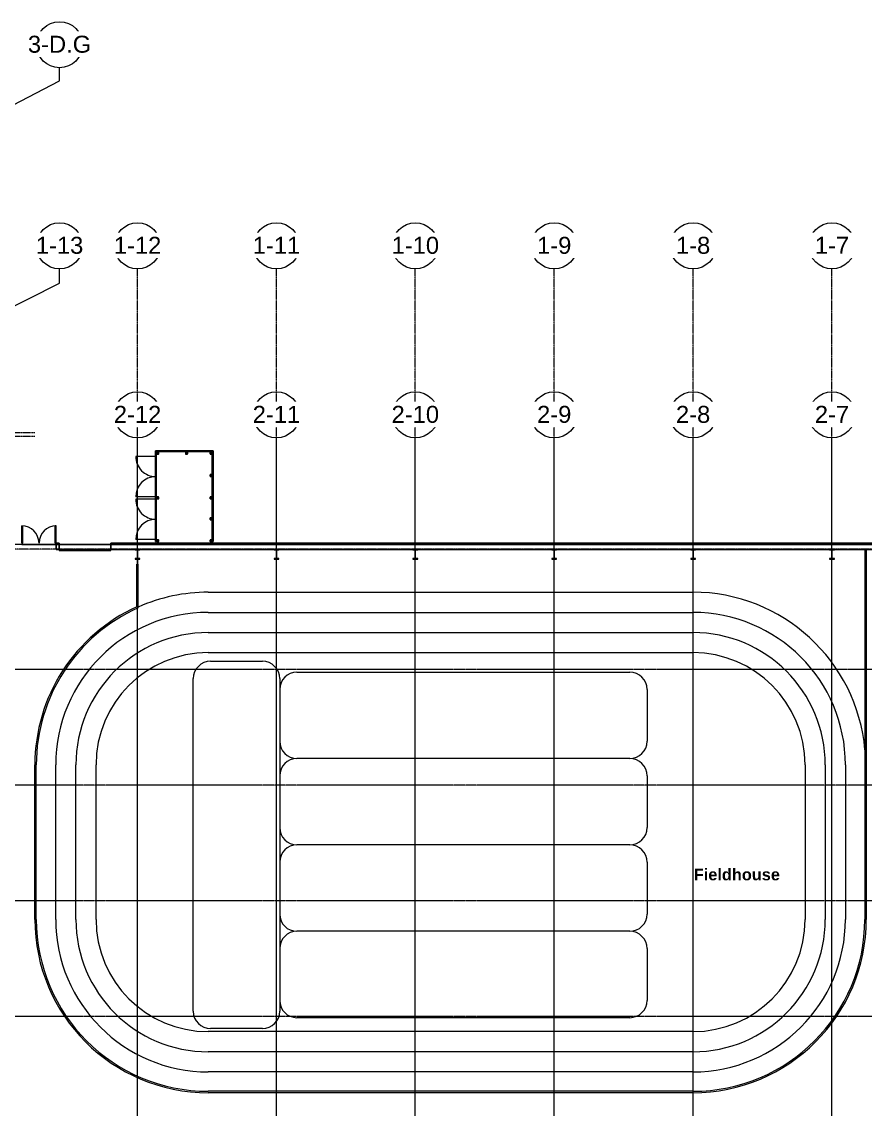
# Model space of a CAD drawing. Header units: inches. Extents: x 21341 to 28276, y -23509 to -20035.
# Drawn here: x 22845 to 24603, y -22302 to -20035 of the extents above; entities that cross this region are included whole.
import ezdxf

# ---------------------------------------------------------------- set-up
doc = ezdxf.new("R2010")
doc.units = ezdxf.units.IN
doc.header["$MEASUREMENT"] = 0
doc.linetypes.add('Grid Line 1_2_', pattern=[0.875, 0.5, -0.125, 0.125, -0.125])
for name, color, linetype, lineweight in [('A-DOOR', 31, 'Continuous', 9), ('A-FLOR', 192, 'Continuous', 9), ('A-FLOR-HRAL', 11, 'Continuous', 9), ('A-FLOR-OTLN', 90, 'Continuous', 9), ('A-WALL', 113, 'Continuous', 9), ('A-WALL-PATT', 111, 'Continuous', 25), ('C-BLDG-PADS', 91, 'Continuous', 9), ('C-TOPO', 7, 'Continuous', 9), ('L-SITE-WALL', 31, 'Continuous', 9), ('M-AREA-IDEN', 171, 'Continuous', 9), ('S-BEAM', 12, 'Continuous', 9), ('S-COLS', 52, 'Continuous', 9), ('S-GRID', 1, 'Continuous', 9), ('S-GRID-IDEN', 1, 'Continuous', 9)]:
    doc.layers.add(name, color=color, linetype=linetype, lineweight=lineweight)
doc.styles.add('Arial', font='arial.ttf', dxfattribs={"height": 35.407186})
doc.styles.add('Arial_B', font='arialbd.ttf', dxfattribs={"height": 24.354149})
pattern_1 = [(225, (24533.39, -22360.053), (19.00703, -19.00703), []), (225, (24533.39, -22388.853), (19.00703, -19.00703), [])]
pattern_2 = [(225, (24243.89, -22360.053), (19.00703, -19.00703), []), (225, (24243.89, -22388.853), (19.00703, -19.00703), [])]
pattern_3 = [(225, (23954.39, -22360.053), (19.00703, -19.00703), []), (225, (23954.39, -22388.853), (19.00703, -19.00703), [])]
pattern_4 = [(225, (23664.89, -22360.053), (19.00703, -19.00703), []), (225, (23664.89, -22388.853), (19.00703, -19.00703), [])]
pattern_5 = [(225, (23375.39, -22360.053), (19.00703, -19.00703), []), (225, (23375.39, -22388.853), (19.00703, -19.00703), [])]
pattern_6 = [(225, (23085.89, -22360.053), (19.00703, -19.00703), []), (225, (23085.89, -22388.853), (19.00703, -19.00703), [])]

# ---------------------------------------------------------------- blocks, each defined once
blk = doc.blocks.new('Double-Flush - 72_ x 96_-983185-First Floor Plan')
at = {"layer": 'A-DOOR', "lineweight": 13}
for p, q in [((-36, -6.6), (-36, -42.6)), ((-36, -6.6), (-34, -6.6)), ((-34, -6.6), (-34, -42.6)), ((34, -6.6), (34, -42.6)), ((36, -6.6), (34, -6.6)), ((36, -6.6), (36, -42.6)), ((-36, -42.6), (-34, -42.6))]:
    blk.add_line(p, q, dxfattribs=at)
at = {"layer": 'A-DOOR'}
for centre, start, end in [((-36, -6.6), 270, 360), ((36, -6.6), 180, 270)]:
    blk.add_arc(centre, 36, start, end, dxfattribs=at)
blk = doc.blocks.new('overhead door - one-983186-First Floor Plan')
at = {"layer": 'A-DOOR'}
for p, q in [((54, -7), (-54, -7)), ((-54, -7), (-54, -8.75)), ((-54, -8.75), (54, -8.75)), ((54, -8.75), (54, -7))]:
    blk.add_line(p, q, dxfattribs=at)
blk = doc.blocks.new('Top Rail Type - Top Rail_Internal_-939601-First Floor Plan')
at = {"layer": 'A-FLOR-HRAL'}
for p, q in [((24601.9, -21135.1), (24601.9, -21906.1)), ((24604.9, -21135.1), (24604.9, -21906.1)), ((23084.4, -21165.6), (23087.4, -21165.6)), ((23084.4, -21254.6), (23084.4, -21165.6)), ((23087.4, -21256.6), (23087.4, -21165.6)), ((22871.7, -21906.1), (22871.7, -21584.1)), ((22874.8, -21906.1), (22874.8, -21584.1)), ((24243.4, -22264.5), (23233.3, -22264.5)), ((24243.4, -22267.6), (23233.3, -22267.6))]:
    blk.add_line(p, q, dxfattribs=at)
for centre, radius, start, end in [((23233.3, -21584.1), 361.5, 114.3202, 180), ((23233.3, -21584.1), 358.5, 114.0064, 180), ((23233.3, -21906.1), 361.5, 180, 270), ((23233.3, -21906.1), 358.5, 180, 270), ((24243.4, -21906.1), 358.5, 270, 0), ((24243.4, -21906.1), 361.5, 270, 0)]:
    blk.add_arc(centre, radius, start, end, dxfattribs=at)
blk = doc.blocks.new('dumpster door - one-1001559-First Floor Plan')
at = {"layer": 'A-DOOR'}
for p, q in [((-42, 0.5), (42, 0.5)), ((-42, 0), (-42, -42)), ((42, 0), (42, -42)), ((42, -0.5), (-42, -0.5))]:
    blk.add_line(p, q, dxfattribs=at)
for centre, start, end in [((-42, 0), 270, 0), ((42, 0), 180, 270)]:
    blk.add_arc(centre, 42, start, end, dxfattribs=at)
blk = doc.blocks.new('HSS-Hollow Structural Section-Column - HSS4X4X1_4-1001889-First Floor Plan')
at = {"layer": 'S-COLS'}
h = blk.add_hatch(dxfattribs=at)
h.set_pattern_fill('FP_18', color=256, style=0, pattern_type=2)
h.set_pattern_definition([(225, (23127.985, -21116.928), (19.00703, -19.00703), []), (225, (23127.985, -21145.728), (19.00703, -19.00703), [])])
h.paths.add_polyline_path([(1.5, 2), (-1.5, 2), (-1.9, 1.9), (-2, 1.5), (-2, -1.5), (-1.9, -1.9), (-1.5, -2), (1.5, -2), (1.9, -1.9), (2, -1.5), (2, 1.5), (1.9, 1.9)], flags=0)
h.paths.add_polyline_path([(1.5, 1.8), (1.7, 1.7), (1.8, 1.5), (1.7, -1.7), (1.5, -1.8), (-1.7, -1.7), (-1.8, -1.5), (-1.7, 1.7), (-1.5, 1.8)], flags=0)
at = {"layer": 'S-COLS', "lineweight": 15}
for p, q in [((-2, 1.5), (-2, -1.5)), ((-1.8, -1.5), (-1.8, 1.5)), ((1.5, 2), (-1.5, 2)), ((-1.5, 1.8), (1.5, 1.8)), ((1.8, 1.5), (1.8, -1.5)), ((2, -1.5), (2, 1.5)), ((1.5, -1.8), (-1.5, -1.8)), ((-1.5, -2), (1.5, -2))]:
    blk.add_line(p, q, dxfattribs=at)
for centre, radius, start, end in [((-1.5, 1.5), 0.466, 90, 180), ((-1.5, 1.5), 0.233, 90, 180), ((1.5, 1.5), 0.466, 360, 90), ((1.5, 1.5), 0.233, 0, 90), ((-1.5, -1.5), 0.466, 180, 270), ((-1.5, -1.5), 0.233, 180, 270), ((1.5, -1.5), 0.233, 270, 360), ((1.5, -1.5), 0.466, 270, 360)]:
    blk.add_arc(centre, radius, start, end, dxfattribs=at)
blk = doc.blocks.new('HSS-Hollow Structural Section-Column - HSS4X4X1_4-V21-First Floor Plan')
at = {"layer": 'S-COLS', "lineweight": 15}
for p, q in [((-2, 1.534), (-2, -1.534)), ((-1.767, -1.534), (-1.767, 1.534)), ((1.534, 2), (-1.534, 2)), ((-1.534, 1.767), (1.534, 1.767)), ((1.767, 1.534), (1.767, -1.534)), ((2, -1.534), (2, 1.534)), ((1.534, -1.767), (-1.534, -1.767)), ((-1.534, -2), (1.534, -2))]:
    blk.add_line(p, q, dxfattribs=at)
for centre, radius, start, end in [((-1.534, 1.534), 0.466, 90, 180), ((-1.534, 1.534), 0.233, 90, 180), ((1.534, 1.534), 0.466, 360, 90), ((1.534, 1.534), 0.233, 0, 90), ((-1.534, -1.534), 0.466, 180, 270), ((-1.534, -1.534), 0.233, 180, 270), ((1.534, -1.534), 0.233, 270, 360), ((1.534, -1.534), 0.466, 270, 360)]:
    blk.add_arc(centre, radius, start, end, dxfattribs=at)
blk = doc.blocks.new('HSS-Hollow Structural Section-Column - HSS4X4X1_4-V22-First Floor Plan')
at = {"layer": 'S-COLS', "lineweight": 15}
for p, q in [((-2, 1.534), (-2, -1.534)), ((-1.767, -1.534), (-1.767, 1.534)), ((1.534, 2), (-1.534, 2)), ((-1.534, 1.767), (1.534, 1.767)), ((1.767, 1.534), (1.767, -1.534)), ((2, -1.534), (2, 1.534)), ((1.534, -1.767), (-1.534, -1.767)), ((-1.534, -2), (1.534, -2))]:
    blk.add_line(p, q, dxfattribs=at)
for centre, radius, start, end in [((-1.534, 1.534), 0.466, 90, 180), ((-1.534, 1.534), 0.233, 90, 180), ((1.534, 1.534), 0.466, 360, 90), ((1.534, 1.534), 0.233, 0, 90), ((-1.534, -1.534), 0.466, 180, 270), ((-1.534, -1.534), 0.233, 180, 270), ((1.534, -1.534), 0.233, 270, 360), ((1.534, -1.534), 0.466, 270, 360)]:
    blk.add_arc(centre, radius, start, end, dxfattribs=at)
blk = doc.blocks.new('HSS-Hollow Structural Section-Column - HSS4X4X1_4-V23-First Floor Plan')
at = {"layer": 'S-COLS', "lineweight": 15}
for p, q in [((-2, 1.534), (-2, -1.534)), ((-1.767, -1.534), (-1.767, 1.534)), ((1.534, 2), (-1.534, 2)), ((-1.534, 1.767), (1.534, 1.767)), ((1.767, 1.534), (1.767, -1.534)), ((2, -1.534), (2, 1.534)), ((1.534, -1.767), (-1.534, -1.767)), ((-1.534, -2), (1.534, -2))]:
    blk.add_line(p, q, dxfattribs=at)
for centre, radius, start, end in [((-1.534, 1.534), 0.466, 90, 180), ((-1.534, 1.534), 0.233, 90, 180), ((1.534, 1.534), 0.466, 360, 90), ((1.534, 1.534), 0.233, 0, 90), ((-1.534, -1.534), 0.466, 180, 270), ((-1.534, -1.534), 0.233, 180, 270), ((1.534, -1.534), 0.233, 270, 360), ((1.534, -1.534), 0.466, 270, 360)]:
    blk.add_arc(centre, radius, start, end, dxfattribs=at)
blk = doc.blocks.new('HSS-Hollow Structural Section-Column - HSS4X4X1_4-V24-First Floor Plan')
at = {"layer": 'S-COLS', "lineweight": 15}
for p, q in [((-2, 1.534), (-2, -1.534)), ((-1.767, -1.534), (-1.767, 1.534)), ((1.534, 2), (-1.534, 2)), ((-1.534, 1.767), (1.534, 1.767)), ((1.767, 1.534), (1.767, -1.534)), ((2, -1.534), (2, 1.534)), ((1.534, -1.767), (-1.534, -1.767)), ((-1.534, -2), (1.534, -2))]:
    blk.add_line(p, q, dxfattribs=at)
for centre, radius, start, end in [((-1.534, 1.534), 0.466, 90, 180), ((-1.534, 1.534), 0.233, 90, 180), ((1.534, 1.534), 0.466, 360, 90), ((1.534, 1.534), 0.233, 0, 90), ((-1.534, -1.534), 0.466, 180, 270), ((-1.534, -1.534), 0.233, 180, 270), ((1.534, -1.534), 0.233, 270, 360), ((1.534, -1.534), 0.466, 270, 360)]:
    blk.add_arc(centre, radius, start, end, dxfattribs=at)
blk = doc.blocks.new('HSS-Hollow Structural Section-Column - HSS4X4X1_4-V25-First Floor Plan')
at = {"layer": 'S-COLS'}
h = blk.add_hatch(dxfattribs=at)
h.set_pattern_fill('FP_19', color=256, style=0, pattern_type=2)
h.set_pattern_definition([(225, (23238.985, -20934.178), (19.00703, -19.00703), []), (225, (23238.985, -20962.978), (19.00703, -19.00703), [])])
h.paths.add_polyline_path([(1.5, 2), (-1.5, 2), (-1.9, 1.9), (-2, 1.5), (-2, -1.5), (-1.9, -1.9), (-1.5, -2), (1.5, -2), (1.9, -1.9), (2, -1.5), (2, 1.5), (1.9, 1.9)], flags=0)
h.paths.add_polyline_path([(1.5, 1.8), (1.7, 1.7), (1.8, 1.5), (1.7, -1.7), (1.5, -1.8), (-1.7, -1.7), (-1.8, -1.5), (-1.7, 1.7), (-1.5, 1.8)], flags=0)
at = {"layer": 'S-COLS', "lineweight": 15}
for p, q in [((-2, 1.5), (-2, -1.5)), ((-1.8, -1.5), (-1.8, 1.5)), ((1.5, 2), (-1.5, 2)), ((-1.5, 1.8), (1.5, 1.8)), ((1.8, 1.5), (1.8, -1.5)), ((2, -1.5), (2, 1.5)), ((1.5, -1.8), (-1.5, -1.8)), ((-1.5, -2), (1.5, -2))]:
    blk.add_line(p, q, dxfattribs=at)
for centre, radius, start, end in [((-1.5, 1.5), 0.466, 90, 180), ((-1.5, 1.5), 0.233, 90, 180), ((1.5, 1.5), 0.466, 360, 90), ((1.5, 1.5), 0.233, 0, 90), ((-1.5, -1.5), 0.466, 180, 270), ((-1.5, -1.5), 0.233, 180, 270), ((1.5, -1.5), 0.233, 270, 360), ((1.5, -1.5), 0.466, 270, 360)]:
    blk.add_arc(centre, radius, start, end, dxfattribs=at)
blk = doc.blocks.new('HSS-Hollow Structural Section-Column - HSS4X4X1_4-V26-First Floor Plan')
at = {"layer": 'S-COLS', "lineweight": 15}
for p, q in [((-2, 1.534), (-2, -1.534)), ((-1.767, -1.534), (-1.767, 1.534)), ((1.534, 2), (-1.534, 2)), ((-1.534, 1.767), (1.534, 1.767)), ((1.767, 1.534), (1.767, -1.534)), ((2, -1.534), (2, 1.534)), ((1.534, -1.767), (-1.534, -1.767)), ((-1.534, -2), (1.534, -2))]:
    blk.add_line(p, q, dxfattribs=at)
for centre, radius, start, end in [((-1.534, 1.534), 0.466, 90, 180), ((-1.534, 1.534), 0.233, 90, 180), ((1.534, 1.534), 0.466, 360, 90), ((1.534, 1.534), 0.233, 0, 90), ((-1.534, -1.534), 0.466, 180, 270), ((-1.534, -1.534), 0.233, 180, 270), ((1.534, -1.534), 0.233, 270, 360), ((1.534, -1.534), 0.466, 270, 360)]:
    blk.add_arc(centre, radius, start, end, dxfattribs=at)
blk = doc.blocks.new('HSS-Hollow Structural Section-Column - HSS4X4X1_4-V27-First Floor Plan')
at = {"layer": 'S-COLS'}
h = blk.add_hatch(dxfattribs=at)
h.set_pattern_fill('FP_20', color=256, style=0, pattern_type=2)
h.set_pattern_definition([(225, (23238.985, -20980.553), (19.00703, -19.00703), []), (225, (23238.985, -21009.353), (19.00703, -19.00703), [])])
h.paths.add_polyline_path([(-1.5, 2), (-1.9, 1.9), (-2, 1.5), (-2, -1.5), (-1.9, -1.9), (-1.5, -2), (1.5, -2), (1.9, -1.9), (2, -1.5), (2, 1.5), (1.9, 1.9), (1.5, 2)], flags=0)
h.paths.add_polyline_path([(-1.5, 1.8), (1.7, 1.7), (1.8, 1.5), (1.7, -1.7), (1.5, -1.8), (-1.7, -1.7), (-1.8, -1.5), (-1.7, 1.7)], flags=0)
at = {"layer": 'S-COLS', "lineweight": 15}
for p, q in [((-2, 1.5), (-2, -1.5)), ((-1.8, -1.5), (-1.8, 1.5)), ((1.5, 2), (-1.5, 2)), ((-1.5, 1.8), (1.5, 1.8)), ((1.8, 1.5), (1.8, -1.5)), ((2, -1.5), (2, 1.5)), ((1.5, -1.8), (-1.5, -1.8)), ((-1.5, -2), (1.5, -2))]:
    blk.add_line(p, q, dxfattribs=at)
for centre, radius, start, end in [((-1.5, 1.5), 0.466, 90, 180), ((-1.5, 1.5), 0.233, 90, 180), ((1.5, 1.5), 0.466, 360, 90), ((1.5, 1.5), 0.233, 0, 90), ((-1.5, -1.5), 0.466, 180, 270), ((-1.5, -1.5), 0.233, 180, 270), ((1.5, -1.5), 0.233, 270, 360), ((1.5, -1.5), 0.466, 270, 360)]:
    blk.add_arc(centre, radius, start, end, dxfattribs=at)
blk = doc.blocks.new('HSS-Hollow Structural Section-Column - HSS4X4X1_4-V28-First Floor Plan')
at = {"layer": 'S-COLS', "lineweight": 15}
for p, q in [((-2, 1.534), (-2, -1.534)), ((-1.767, -1.534), (-1.767, 1.534)), ((1.534, 2), (-1.534, 2)), ((-1.534, 1.767), (1.534, 1.767)), ((1.767, 1.534), (1.767, -1.534)), ((2, -1.534), (2, 1.534)), ((1.534, -1.767), (-1.534, -1.767)), ((-1.534, -2), (1.534, -2))]:
    blk.add_line(p, q, dxfattribs=at)
for centre, radius, start, end in [((-1.534, 1.534), 0.466, 90, 180), ((-1.534, 1.534), 0.233, 90, 180), ((1.534, 1.534), 0.466, 360, 90), ((1.534, 1.534), 0.233, 0, 90), ((-1.534, -1.534), 0.466, 180, 270), ((-1.534, -1.534), 0.233, 180, 270), ((1.534, -1.534), 0.233, 270, 360), ((1.534, -1.534), 0.466, 270, 360)]:
    blk.add_arc(centre, radius, start, end, dxfattribs=at)
blk = doc.blocks.new('columns and girder2 - one-V32-First Floor Plan')
at = {"layer": 'S-BEAM'}
h = blk.add_hatch(dxfattribs=at)
h.set_pattern_fill('FP_25', color=256, style=0, pattern_type=2)
h.set_pattern_definition(pattern_1)
h.paths.add_polyline_path([(5, -0.5), (-5, -0.5), (-5, -2), (5, -2)], flags=0)
h.paths.add_polyline_path([(-5, -20), (-5, -21.5), (5, -21.5), (5, -20)], flags=0)
h.paths.add_polyline_path([(-5, -1204.8), (-5, -1206.3), (5, -1206.3), (5, -1204.8)], flags=0)
h.paths.add_polyline_path([(5, -1224.3), (-5, -1224.3), (-5, -1225), (5, -1225)], flags=0)
h = blk.add_hatch(dxfattribs=at)
h.set_pattern_fill('FP_25', color=256, style=0, pattern_type=2)
h.set_pattern_definition(pattern_1)
h.paths.add_polyline_path([(-0.6, -2), (-0.6, -20), (0.6, -20), (0.6, -2)], flags=0)
h.paths.add_polyline_path([(-0.6, -1206.3), (-0.6, -1224.3), (0.6, -1224.3), (0.6, -1206.3)], flags=0)
at = {"layer": 'S-BEAM', "lineweight": 15}
for p, q in [((5, -0.5), (-5, -0.5)), ((-5, -0.5), (-5, -2)), ((-5, -2), (5, -2)), ((5, -20), (-5, -20)), ((-5, -20), (-5, -21.5)), ((-5, -21.5), (5, -21.5)), ((0.6, -2), (-0.6, -2)), ((-0.6, -2), (-0.6, -20)), ((-0.6, -20), (0.6, -20)), ((0.6, -20), (0.6, -2)), ((5, -2), (5, -0.5)), ((5, -21.5), (5, -20)), ((5, -1204.8), (-5, -1204.8)), ((-5, -1204.8), (-5, -1206.3)), ((-5, -1206.3), (5, -1206.3)), ((5, -1224.3), (-5, -1224.3)), ((-5, -1224.3), (-5, -1225)), ((0.6, -1206.3), (-0.6, -1206.3)), ((-0.6, -1206.3), (-0.6, -1224.3)), ((-0.6, -1224.3), (0.6, -1224.3)), ((0.6, -1224.3), (0.6, -1206.3)), ((5, -1206.3), (5, -1204.8)), ((5, -1225), (5, -1224.3))]:
    blk.add_line(p, q, dxfattribs=at)
blk = doc.blocks.new('columns and girder2 - one-V33-First Floor Plan')
at = {"layer": 'S-BEAM'}
h = blk.add_hatch(dxfattribs=at)
h.set_pattern_fill('FP_26', color=256, style=0, pattern_type=2)
h.set_pattern_definition(pattern_2)
h.paths.add_polyline_path([(5, -0.5), (-5, -0.5), (-5, -2), (5, -2)], flags=0)
h.paths.add_polyline_path([(5, -20), (-5, -20), (-5, -21.5), (5, -21.5)], flags=0)
h.paths.add_polyline_path([(-5, -1204.8), (-5, -1206.3), (5, -1206.3), (5, -1204.8)], flags=0)
h.paths.add_polyline_path([(5, -1224.3), (-5, -1224.3), (-5, -1225), (5, -1225)], flags=0)
h = blk.add_hatch(dxfattribs=at)
h.set_pattern_fill('FP_26', color=256, style=0, pattern_type=2)
h.set_pattern_definition(pattern_2)
h.paths.add_polyline_path([(-0.6, -2), (-0.6, -20), (0.6, -20), (0.6, -2)], flags=0)
h.paths.add_polyline_path([(-0.6, -1206.3), (-0.6, -1224.3), (0.6, -1224.3), (0.6, -1206.3)], flags=0)
at = {"layer": 'S-BEAM', "lineweight": 15}
for p, q in [((5, -0.5), (-5, -0.5)), ((-5, -0.5), (-5, -2)), ((-5, -2), (5, -2)), ((5, -20), (-5, -20)), ((-5, -20), (-5, -21.5)), ((-5, -21.5), (5, -21.5)), ((0.6, -2), (-0.6, -2)), ((-0.6, -2), (-0.6, -20)), ((-0.6, -20), (0.6, -20)), ((0.6, -20), (0.6, -2)), ((5, -2), (5, -0.5)), ((5, -21.5), (5, -20)), ((5, -1204.8), (-5, -1204.8)), ((-5, -1204.8), (-5, -1206.3)), ((-5, -1206.3), (5, -1206.3)), ((5, -1224.3), (-5, -1224.3)), ((-5, -1224.3), (-5, -1225)), ((0.6, -1206.3), (-0.6, -1206.3)), ((-0.6, -1206.3), (-0.6, -1224.3)), ((-0.6, -1224.3), (0.6, -1224.3)), ((0.6, -1224.3), (0.6, -1206.3)), ((5, -1206.3), (5, -1204.8)), ((5, -1225), (5, -1224.3))]:
    blk.add_line(p, q, dxfattribs=at)
blk = doc.blocks.new('columns and girder2 - one-V34-First Floor Plan')
at = {"layer": 'S-BEAM'}
h = blk.add_hatch(dxfattribs=at)
h.set_pattern_fill('FP_27', color=256, style=0, pattern_type=2)
h.set_pattern_definition(pattern_3)
h.paths.add_polyline_path([(5, -0.5), (-5, -0.5), (-5, -2), (5, -2)], flags=0)
h.paths.add_polyline_path([(-5, -20), (-5, -21.5), (5, -21.5), (5, -20)], flags=0)
h.paths.add_polyline_path([(-5, -1204.8), (-5, -1206.3), (5, -1206.3), (5, -1204.8)], flags=0)
h.paths.add_polyline_path([(5, -1224.3), (-5, -1224.3), (-5, -1225), (5, -1225)], flags=0)
h = blk.add_hatch(dxfattribs=at)
h.set_pattern_fill('FP_27', color=256, style=0, pattern_type=2)
h.set_pattern_definition(pattern_3)
h.paths.add_polyline_path([(-0.6, -2), (-0.6, -20), (0.6, -20), (0.6, -2)], flags=0)
h.paths.add_polyline_path([(-0.6, -1206.3), (-0.6, -1224.3), (0.6, -1224.3), (0.6, -1206.3)], flags=0)
at = {"layer": 'S-BEAM', "lineweight": 15}
for p, q in [((5, -0.5), (-5, -0.5)), ((-5, -0.5), (-5, -2)), ((-5, -2), (5, -2)), ((5, -20), (-5, -20)), ((-5, -20), (-5, -21.5)), ((-5, -21.5), (5, -21.5)), ((0.6, -2), (-0.6, -2)), ((-0.6, -2), (-0.6, -20)), ((-0.6, -20), (0.6, -20)), ((0.6, -20), (0.6, -2)), ((5, -2), (5, -0.5)), ((5, -21.5), (5, -20)), ((5, -1204.8), (-5, -1204.8)), ((-5, -1204.8), (-5, -1206.3)), ((-5, -1206.3), (5, -1206.3)), ((5, -1224.3), (-5, -1224.3)), ((-5, -1224.3), (-5, -1225)), ((0.6, -1206.3), (-0.6, -1206.3)), ((-0.6, -1206.3), (-0.6, -1224.3)), ((-0.6, -1224.3), (0.6, -1224.3)), ((0.6, -1224.3), (0.6, -1206.3)), ((5, -1206.3), (5, -1204.8)), ((5, -1225), (5, -1224.3))]:
    blk.add_line(p, q, dxfattribs=at)
blk = doc.blocks.new('columns and girder2 - one-V35-First Floor Plan')
at = {"layer": 'S-BEAM'}
h = blk.add_hatch(dxfattribs=at)
h.set_pattern_fill('FP_28', color=256, style=0, pattern_type=2)
h.set_pattern_definition(pattern_4)
h.paths.add_polyline_path([(5, -0.5), (-5, -0.5), (-5, -2), (5, -2)], flags=0)
h.paths.add_polyline_path([(-5, -20), (-5, -21.5), (5, -21.5), (5, -20)], flags=0)
h.paths.add_polyline_path([(5, -1204.8), (-5, -1204.8), (-5, -1206.3), (5, -1206.3)], flags=0)
h.paths.add_polyline_path([(5, -1224.3), (-5, -1224.3), (-5, -1225), (5, -1225)], flags=0)
h = blk.add_hatch(dxfattribs=at)
h.set_pattern_fill('FP_28', color=256, style=0, pattern_type=2)
h.set_pattern_definition(pattern_4)
h.paths.add_polyline_path([(-0.6, -2), (-0.6, -20), (0.6, -20), (0.6, -2)], flags=0)
h.paths.add_polyline_path([(0.6, -1206.3), (-0.6, -1206.3), (-0.6, -1224.3), (0.6, -1224.3)], flags=0)
at = {"layer": 'S-BEAM', "lineweight": 15}
for p, q in [((5, -0.5), (-5, -0.5)), ((-5, -0.5), (-5, -2)), ((-5, -2), (5, -2)), ((5, -20), (-5, -20)), ((-5, -20), (-5, -21.5)), ((-5, -21.5), (5, -21.5)), ((0.6, -2), (-0.6, -2)), ((-0.6, -2), (-0.6, -20)), ((-0.6, -20), (0.6, -20)), ((0.6, -20), (0.6, -2)), ((5, -2), (5, -0.5)), ((5, -21.5), (5, -20)), ((5, -1204.8), (-5, -1204.8)), ((-5, -1204.8), (-5, -1206.3)), ((-5, -1206.3), (5, -1206.3)), ((5, -1224.3), (-5, -1224.3)), ((-5, -1224.3), (-5, -1225)), ((0.6, -1206.3), (-0.6, -1206.3)), ((-0.6, -1206.3), (-0.6, -1224.3)), ((-0.6, -1224.3), (0.6, -1224.3)), ((0.6, -1224.3), (0.6, -1206.3)), ((5, -1206.3), (5, -1204.8)), ((5, -1225), (5, -1224.3))]:
    blk.add_line(p, q, dxfattribs=at)
blk = doc.blocks.new('columns and girder2 - one-V36-First Floor Plan')
at = {"layer": 'S-BEAM'}
h = blk.add_hatch(dxfattribs=at)
h.set_pattern_fill('FP_29', color=256, style=0, pattern_type=2)
h.set_pattern_definition(pattern_5)
h.paths.add_polyline_path([(5, -0.5), (-5, -0.5), (-5, -2), (5, -2)], flags=0)
h.paths.add_polyline_path([(-5, -20), (-5, -21.5), (5, -21.5), (5, -20)], flags=0)
h.paths.add_polyline_path([(5, -1204.8), (-5, -1204.8), (-5, -1206.3), (5, -1206.3)], flags=0)
h.paths.add_polyline_path([(5, -1224.3), (-5, -1224.3), (-5, -1225), (5, -1225)], flags=0)
h = blk.add_hatch(dxfattribs=at)
h.set_pattern_fill('FP_29', color=256, style=0, pattern_type=2)
h.set_pattern_definition(pattern_5)
h.paths.add_polyline_path([(-0.6, -2), (-0.6, -20), (0.6, -20), (0.6, -2)], flags=0)
h.paths.add_polyline_path([(-0.6, -1206.3), (-0.6, -1224.3), (0.6, -1224.3), (0.6, -1206.3)], flags=0)
at = {"layer": 'S-BEAM', "lineweight": 15}
for p, q in [((5, -0.5), (-5, -0.5)), ((-5, -0.5), (-5, -2)), ((-5, -2), (5, -2)), ((5, -20), (-5, -20)), ((-5, -20), (-5, -21.5)), ((-5, -21.5), (5, -21.5)), ((0.6, -2), (-0.6, -2)), ((-0.6, -2), (-0.6, -20)), ((-0.6, -20), (0.6, -20)), ((0.6, -20), (0.6, -2)), ((5, -2), (5, -0.5)), ((5, -21.5), (5, -20)), ((5, -1204.8), (-5, -1204.8)), ((-5, -1204.8), (-5, -1206.3)), ((-5, -1206.3), (5, -1206.3)), ((5, -1224.3), (-5, -1224.3)), ((-5, -1224.3), (-5, -1225)), ((0.6, -1206.3), (-0.6, -1206.3)), ((-0.6, -1206.3), (-0.6, -1224.3)), ((-0.6, -1224.3), (0.6, -1224.3)), ((0.6, -1224.3), (0.6, -1206.3)), ((5, -1206.3), (5, -1204.8)), ((5, -1225), (5, -1224.3))]:
    blk.add_line(p, q, dxfattribs=at)
blk = doc.blocks.new('columns and girder2 - one-V37-First Floor Plan')
at = {"layer": 'S-BEAM'}
h = blk.add_hatch(dxfattribs=at)
h.set_pattern_fill('FP_30', color=256, style=0, pattern_type=2)
h.set_pattern_definition(pattern_6)
h.paths.add_polyline_path([(5, -0.5), (-5, -0.5), (-5, -2), (5, -2)], flags=0)
h.paths.add_polyline_path([(-5, -20), (-5, -21.5), (5, -21.5), (5, -20)], flags=0)
h.paths.add_polyline_path([(5, -1204.8), (-5, -1204.8), (-5, -1206.3), (5, -1206.3)], flags=0)
h.paths.add_polyline_path([(5, -1224.3), (-5, -1224.3), (-5, -1225), (5, -1225)], flags=0)
h = blk.add_hatch(dxfattribs=at)
h.set_pattern_fill('FP_30', color=256, style=0, pattern_type=2)
h.set_pattern_definition(pattern_6)
h.paths.add_polyline_path([(-0.6, -2), (-0.6, -20), (0.6, -20), (0.6, -2)], flags=0)
h.paths.add_polyline_path([(-0.6, -1206.3), (-0.6, -1224.3), (0.6, -1224.3), (0.6, -1206.3)], flags=0)
at = {"layer": 'S-BEAM', "lineweight": 15}
for p, q in [((5, -0.5), (-5, -0.5)), ((-5, -0.5), (-5, -2)), ((-5, -2), (5, -2)), ((5, -20), (-5, -20)), ((-5, -20), (-5, -21.5)), ((-5, -21.5), (5, -21.5)), ((0.6, -2), (-0.6, -2)), ((-0.6, -2), (-0.6, -20)), ((-0.6, -20), (0.6, -20)), ((0.6, -20), (0.6, -2)), ((5, -2), (5, -0.5)), ((5, -21.5), (5, -20)), ((5, -1204.8), (-5, -1204.8)), ((-5, -1204.8), (-5, -1206.3)), ((-5, -1206.3), (5, -1206.3)), ((5, -1224.3), (-5, -1224.3)), ((-5, -1224.3), (-5, -1225)), ((0.6, -1206.3), (-0.6, -1206.3)), ((-0.6, -1206.3), (-0.6, -1224.3)), ((-0.6, -1224.3), (0.6, -1224.3)), ((0.6, -1224.3), (0.6, -1206.3)), ((5, -1206.3), (5, -1204.8)), ((5, -1225), (5, -1224.3))]:
    blk.add_line(p, q, dxfattribs=at)
blk = doc.blocks.new('Grid - Grid Head - Circle-14747-First Floor Plan')
at = {"layer": 'S-GRID-IDEN'}
blk.add_circle((0, 0), 0.25, dxfattribs=at)

msp = doc.modelspace()

# ---------------------------------------------------------------- hatches: boundary and pattern name
at = {"layer": 'A-WALL-PATT', "lineweight": 9}
h = msp.add_hatch(dxfattribs=at)
h.set_pattern_fill('FP_15', color=256, style=0, pattern_type=2)
h.set_pattern_definition([(0, (0, 0), (0, 24), []), (90, (0, 0), (-24, 1e-15), [])])
h.paths.add_polyline_path([(22780.4, -21124.3), (22783.4, -21124.3), (22783.4, -21123.3), (22780.4, -21123.3)], flags=0)
h.paths.add_polyline_path([(25981, -21124.3), (25981, -21123.3), (25968.8, -21123.3), (25968.8, -21124.3)], flags=0)
h.paths.add_polyline_path([(25810.9, -21124.3), (25932.8, -21124.3), (25932.8, -21123.3), (23030.5, -21123.3), (23030.5, -21124.3), (25258, -21124.3)], flags=0)
h.paths.add_polyline_path([(22791.4, -21124.3), (22844.5, -21124.3), (22844.5, -21123.3), (22791.4, -21123.3)], flags=0)
h.paths.add_polyline_path([(22922.5, -21124.3), (22922.5, -21123.3), (22916.5, -21123.3), (22916.5, -21124.3)], flags=0)

# ---------------------------------------------------------------- linework, layer by layer
at = {"layer": 'A-FLOR'}
msp.add_line((23085.9, -21155.3), (23085.9, -21165.6), dxfattribs=at)
at = {"layer": 'A-FLOR-OTLN'}
for p, q in [((23233.3, -21224.1), (24243.4, -21224.1)), ((23233.3, -21266.1), (24243.4, -21266.1)), ((23233.3, -21308.1), (24243.4, -21308.1)), ((23233.3, -21350.1), (24243.4, -21350.1)), ((23238.1, -21368.1), (23346.2, -21368.1)), ((23418.2, -21390.8), (24111.9, -21390.8)), ((23202.1, -22097.8), (23202.1, -21404.1)), ((23382.2, -21404.1), (23382.2, -22097.8)), ((24147.9, -21426.8), (24147.9, -21534.9)), ((24111.9, -21570.9), (23418.2, -21570.9)), ((22915.3, -21906.1), (22915.3, -21584.1)), ((22957.3, -21906.1), (22957.3, -21584.1)), ((22999.3, -21906.1), (22999.3, -21584.1)), ((24477.4, -21584.1), (24477.4, -21906.1)), ((24519.4, -21584.1), (24519.4, -21906.1)), ((24561.4, -21584.1), (24561.4, -21906.1)), ((24147.9, -21606.9), (24147.9, -21714.9)), ((24111.9, -21750.9), (23418.2, -21750.9)), ((24147.9, -21786.9), (24147.9, -21895)), ((24111.9, -21931), (23418.2, -21931)), ((24147.9, -21967), (24147.9, -22075.1)), ((24111.9, -22111.1), (23418.2, -22111.1)), ((24243.4, -22140.1), (23233.3, -22140.1)), ((23346.2, -22133.8), (23238.1, -22133.8)), ((24243.4, -22182.1), (23233.3, -22182.1)), ((24243.4, -22224.1), (23233.3, -22224.1))]:
    msp.add_line(p, q, dxfattribs=at)
for centre, radius, start, end in [((23233.3, -21584.1), 360, 90, 113.9023), ((24243.4, -21584.1), 360, 4.9848, 90), ((23233.3, -21584.1), 318, 90, 180), ((24243.4, -21584.1), 318, 0, 90), ((23233.3, -21584.1), 276, 90, 180), ((24243.4, -21584.1), 276, 0, 90), ((23233.3, -21584.1), 234, 90, 180), ((24243.4, -21584.1), 234, 0, 90), ((23238.1, -21404.1), 36, 90, 180), ((23346.2, -21404.1), 36, 0, 90), ((23418.2, -21426.8), 36, 90, 180), ((24111.9, -21426.8), 36, 0, 90), ((23418.2, -21534.9), 36, 180, 270), ((24111.9, -21534.9), 36, 270, 0), ((23418.2, -21606.9), 36, 90, 180), ((24111.9, -21606.9), 36, 0, 90), ((23418.2, -21714.9), 36, 180, 270), ((24111.9, -21714.9), 36, 270, 0), ((23418.2, -21786.9), 36, 90, 180), ((24111.9, -21786.9), 36, 0, 90), ((23418.2, -21895), 36, 180, 270), ((24111.9, -21895), 36, 270, 0), ((23233.3, -21906.1), 318, 180, 270), ((23233.3, -21906.1), 276, 180, 270), ((23233.3, -21906.1), 234, 180, 270), ((24243.4, -21906.1), 234, 270, 0), ((24243.4, -21906.1), 276, 270, 0), ((24243.4, -21906.1), 318, 270, 0), ((23418.2, -21967), 36, 90, 180), ((24111.9, -21967), 36, 0, 90), ((23418.2, -22075.1), 36, 180, 270), ((24111.9, -22075.1), 36, 270, 0), ((23238.1, -22097.8), 36, 180, 270), ((23346.2, -22097.8), 36, 270, 0)]:
    msp.add_arc(centre, radius, start, end, dxfattribs=at)
at = {"layer": 'A-WALL'}
for p, q in [((22916.5, -21123.3), (22922.5, -21123.3)), ((22916.5, -21124.3), (22922.5, -21124.3)), ((23030.5, -21123.3), (25932.8, -21123.3)), ((23030.5, -21124.3), (25932.8, -21124.3)), ((22916.5, -21134.3), (22922.5, -21134.3)), ((23030.5, -21134.3), (25932.8, -21134.3))]:
    msp.add_line(p, q, dxfattribs=at)
at = {"layer": 'C-BLDG-PADS'}
for p, q in [((22916.5, -21124.3), (22844.5, -21124.3)), ((23030.5, -21124.3), (22922.5, -21124.3))]:
    msp.add_line(p, q, dxfattribs=at)
at = {"layer": 'C-TOPO'}
for p, q in [((22844.5, -21124.3), (22916.5, -21124.3)), ((22922.5, -21124.3), (23030.5, -21124.3))]:
    msp.add_line(p, q, dxfattribs=at)
at = {"layer": 'L-SITE-WALL', "lineweight": 25}
for p, q in [((23243.2, -20929.3), (23123.2, -20929.3)), ((23123.2, -20929.3), (23123.2, -20941.1)), ((23123.2, -20941.1), (23124.7, -20941.1)), ((23124.7, -20930.8), (23241.7, -20930.8)), ((23124.7, -20941.1), (23124.7, -20930.8)), ((23241.7, -20930.8), (23241.7, -21118.1)), ((23243.2, -21118.1), (23243.2, -20929.3)), ((23124.7, -21025.1), (23123.2, -21025.1)), ((23123.2, -21025.1), (23123.2, -21030.1)), ((23123.2, -21030.1), (23124.7, -21030.1)), ((23124.7, -21030.1), (23124.7, -21025.1)), ((22922.5, -21121.8), (22916.5, -21121.8)), ((22916.5, -21121.8), (22916.5, -21135.1)), ((22922.5, -21135.1), (22922.5, -21121.8)), ((25932.8, -21121.8), (23030.5, -21121.8)), ((23030.5, -21121.8), (23030.5, -21135.1)), ((23124.7, -21114.1), (23123.2, -21114.1)), ((23123.2, -21114.1), (23123.2, -21118.1)), ((23123.2, -21118.1), (23124.7, -21118.1)), ((23124.7, -21118.1), (23124.7, -21114.1)), ((23241.7, -21118.1), (23243.2, -21118.1)), ((22916.5, -21135.1), (22922.5, -21135.1)), ((23030.5, -21135.1), (25932.8, -21135.1))]:
    msp.add_line(p, q, dxfattribs=at)
at = {"layer": 'S-GRID'}
for p, q in [((22923.3, -20157.9), (22923.3, -20130.8)), ((22791.4, -20226.8), (22923.3, -20157.9)), ((22923.3, -20579.8), (22923.3, -20550.1)), ((22791.4, -20646.1), (22923.3, -20579.8))]:
    msp.add_line(p, q, dxfattribs=at)
at = {"layer": 'S-GRID', "linetype": 'Grid Line 1_2_'}
for p, q in [((23085.9, -23095.8), (23085.9, -20550.1)), ((23375.4, -23095.8), (23375.4, -20550.1)), ((23664.9, -23095.8), (23664.9, -20550.1)), ((23954.4, -23095.8), (23954.4, -20550.1)), ((24243.9, -23095.8), (24243.9, -20550.1)), ((24533.4, -23095.8), (24533.4, -20550.1)), ((22871.9, -20899.6), (21471.4, -20899.6)), ((22871.9, -20891.6), (21567.4, -20891.6)), ((23085.9, -23413.2), (23085.9, -20902.4)), ((23375.4, -23413.2), (23375.4, -20902.4)), ((23664.9, -23413.2), (23664.9, -20902.4)), ((23954.4, -23413.2), (23954.4, -20902.4)), ((24243.9, -23413.2), (24243.9, -20902.4)), ((24533.4, -23413.2), (24533.4, -20902.4)), ((27001.5, -21124.3), (22748, -21124.3)), ((27097.5, -21134.3), (22748, -21134.3)), ((26427.3, -21385.1), (21471.4, -21385.1)), ((27097.5, -21385.1), (21928, -21385.1)), ((26427.3, -21626.3), (21471.4, -21626.3)), ((27097.5, -21626.3), (21928, -21626.3)), ((26427.3, -21867.6), (21471.4, -21867.6)), ((27097.5, -21867.6), (21928, -21867.6)), ((26427.3, -22108.8), (21471.4, -22108.8)), ((27097.5, -22108.8), (21928, -22108.8))]:
    msp.add_line(p, q, dxfattribs=at)

# ---------------------------------------------------------------- block references
at = {"layer": 'A-DOOR'}
for name, p, rotation in [('dumpster door - one-1001559-First Floor Plan', (23124, -20983.1), 270), ('dumpster door - one-1001559-First Floor Plan', (23124, -21072.1), 270), ('Double-Flush - 72_ x 96_-983185-First Floor Plan', (22880.5, -21128.4), 180)]:
    msp.add_blockref(name, p, dxfattribs=dict(at, rotation=rotation))
msp.add_blockref('overhead door - one-983186-First Floor Plan', (22976.5, -21128.4), dxfattribs=at)
at = {"layer": 'A-FLOR-HRAL'}
msp.add_blockref('Top Rail Type - Top Rail_Internal_-939601-First Floor Plan', (0, 0), dxfattribs=at)
at = {"layer": 'S-BEAM', "rotation": 180}
for name, p in [('columns and girder2 - one-V37-First Floor Plan', (23085.9, -22360.1)), ('columns and girder2 - one-V36-First Floor Plan', (23375.4, -22360.1)), ('columns and girder2 - one-V35-First Floor Plan', (23664.9, -22360.1)), ('columns and girder2 - one-V34-First Floor Plan', (23954.4, -22360.1)), ('columns and girder2 - one-V33-First Floor Plan', (24243.9, -22360.1)), ('columns and girder2 - one-V32-First Floor Plan', (24533.4, -22360.1))]:
    msp.add_blockref(name, p, dxfattribs=at)
at = {"layer": 'S-COLS', "rotation": 180}
for name, p in [('HSS-Hollow Structural Section-Column - HSS4X4X1_4-V24-First Floor Plan', (23128, -20934.2)), ('HSS-Hollow Structural Section-Column - HSS4X4X1_4-V28-First Floor Plan', (23188, -20934.2)), ('HSS-Hollow Structural Section-Column - HSS4X4X1_4-V25-First Floor Plan', (23239, -20934.2)), ('HSS-Hollow Structural Section-Column - HSS4X4X1_4-V27-First Floor Plan', (23239, -20980.6)), ('HSS-Hollow Structural Section-Column - HSS4X4X1_4-V22-First Floor Plan', (23128, -21027.6)), ('HSS-Hollow Structural Section-Column - HSS4X4X1_4-V23-First Floor Plan', (23239, -21027.6)), ('HSS-Hollow Structural Section-Column - HSS4X4X1_4-V26-First Floor Plan', (23239, -21070.9)), ('HSS-Hollow Structural Section-Column - HSS4X4X1_4-1001889-First Floor Plan', (23128, -21116.9)), ('HSS-Hollow Structural Section-Column - HSS4X4X1_4-V21-First Floor Plan', (23239, -21116.9))]:
    msp.add_blockref(name, p, dxfattribs=at)
at = {"layer": 'S-GRID-IDEN', "xscale": 191.9999999999999, "yscale": 191.9999999999999, "zscale": 191.9999999999999}
for p in [(22923.3, -20082.8), (22923.3, -20502.1), (23085.9, -20502.1), (23375.4, -20502.1), (23664.9, -20502.1), (23954.4, -20502.1), (24243.9, -20502.1), (24533.4, -20502.1), (23085.9, -20854.4), (23375.4, -20854.4), (23664.9, -20854.4), (23954.4, -20854.4), (24243.9, -20854.4), (24533.4, -20854.4)]:
    msp.add_blockref('Grid - Grid Head - Circle-14747-First Floor Plan', p, dxfattribs=at)

# ---------------------------------------------------------------- texts
at = {"layer": 'M-AREA-IDEN', "insert": (24335.1, -21800.4), "char_height": 24.35, "width": 208.512, "attachment_point": 2, "line_spacing_factor": 0.938532, "style": 'Arial_B'}
msp.add_mtext('Fieldhouse', dxfattribs=at)

# ---------------------------------------------------------------- next in the draw order: texts
at = {"layer": 'S-GRID-IDEN', "char_height": 35.41, "attachment_point": 2, "line_spacing_factor": 0.938532, "style": 'Arial', "bg_fill": 3, "box_fill_scale": 1.25, "bg_fill_color": 0, "bg_fill_transparency": 0}
for s, insert, width in [('3-D.G', (22923.3, -20064), 156.816), ('1-13', (22923.3, -20483.2), 117.936), ('1-12', (23085.9, -20483.2), 117.936), ('1-11', (23375.4, -20483.2), 117.936), ('1-10', (23664.9, -20483.2), 117.936), ('1-9', (23954.4, -20483.2), 85.104), ('1-8', (24243.9, -20483.2), 85.104), ('1-7', (24533.4, -20483.2), 85.104), ('2-12', (23085.9, -20835.6), 117.936), ('2-11', (23375.4, -20835.6), 117.936), ('2-10', (23664.9, -20835.6), 117.936), ('2-9', (23954.4, -20835.6), 85.104), ('2-8', (24243.9, -20835.6), 85.104), ('2-7', (24533.4, -20835.6), 85.104)]:
    msp.add_mtext(s, dxfattribs=dict(at, insert=insert, width=width))

doc.saveas('drawing.dxf')
